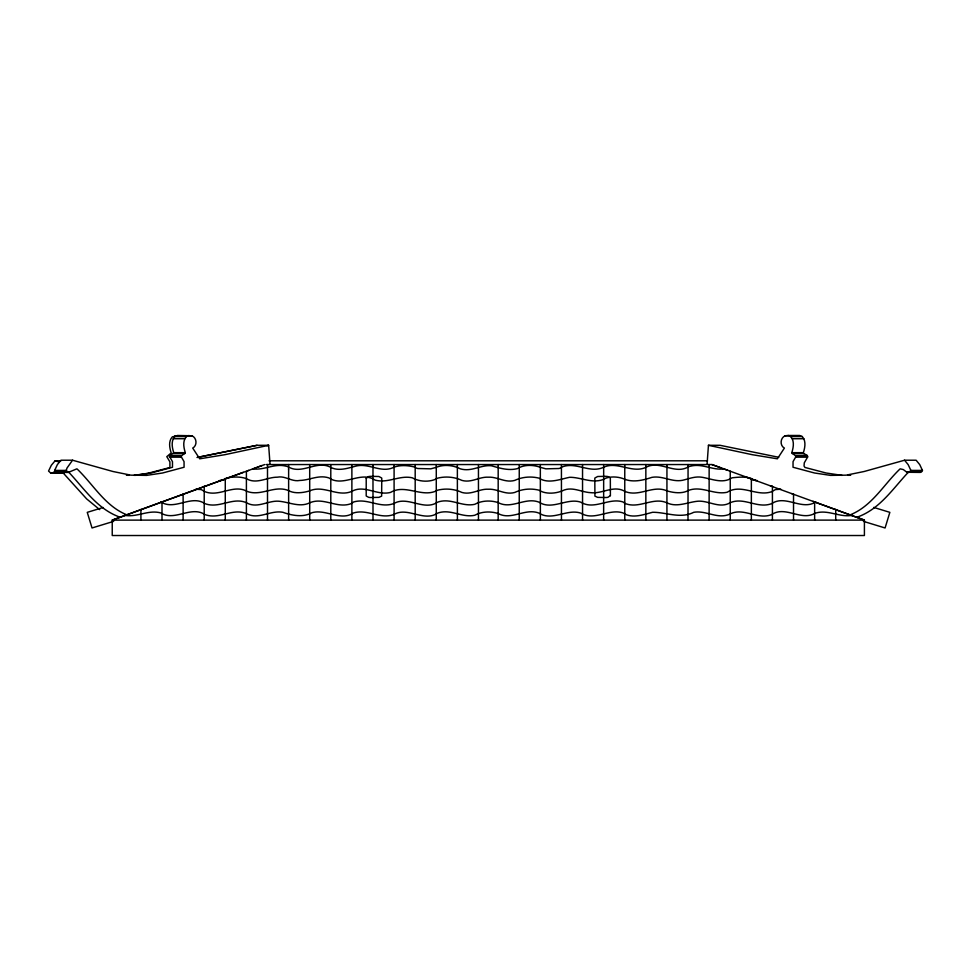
<?xml version="1.0" encoding="UTF-8"?>
<svg xmlns="http://www.w3.org/2000/svg" width="971" height="971" viewBox="0 0 971 971"><rect width="100%" height="100%" fill="white"/><g stroke="black" fill="none" stroke-linecap="round" stroke-linejoin="round"><path stroke-width="1.46" d="M707.094 464.017L708.442 445.301L720.021 445.301L778.706 457.28M849.212 515.237C871.642 506.777 883.343 484.954 899.826 469.127A1.602 1.129 -90 0 1 900.287 468.859L903.321 469.576L906.89 472.27L920.374 472.416L922.45 470.413L919.731 464.611L916.126 460.218L904.547 460.218L864.129 471.505L846.214 475.159L830.569 475.389L814.511 472.998L793.028 467.257L793.052 461.601L796.074 456.358L791.802 452.668C793.428 447.485 794.679 441.028 790.697 436.562L788.064 435.481L785.151 435.773C780.162 437.86 779.677 445.592 784.386 448.092L777.383 458.81L752.197 454.683L708.442 445.301M842.148 475.389L826.078 472.998L804.959 467.452L804.049 466.044L804.279 462.851L807.593 457.086L806.974 455.156L803.83 453.651L792.251 453.651M803.83 453.651L803.381 452.668C805.008 447.485 806.258 441.028 802.277 436.562L799.631 435.481L788.064 435.481M270.011 464.017L268.651 445.301L224.908 454.683L199.723 458.81L192.719 448.092C197.429 445.592 196.943 437.86 191.942 435.773L177.462 435.481L174.829 436.562C170.847 441.028 172.098 447.485 173.724 452.668L169.452 456.358L172.474 461.601L172.498 467.257L151.015 472.998L134.957 475.389M189.042 435.481L186.408 436.562C182.427 441.028 183.677 447.485 185.303 452.668L181.031 456.358L184.053 461.601L184.077 467.257L162.594 472.998L146.536 475.389L130.879 475.159L112.976 471.505L72.546 460.218L60.967 460.218L57.374 464.611L54.655 470.413L56.719 472.416L68.298 472.416L76.806 468.859A1.602 1.129 90 0 1 77.267 469.127C93.762 484.954 105.451 506.777 127.881 515.237M68.298 472.416L66.234 470.413L67.011 468.034L72.546 460.218M906.89 472.27L908.807 472.416L910.871 470.413L908.152 464.611L904.547 460.218M645.824 467.415C632.182 473.63 617.653 461.091 603.756 467.136M226.498 478.169L226.049 478.485A10.426 3.483 0 0 0 225.806 478.727L223.172 480.16L219.41 480.572M908.795 471.736C892.907 488.51 879.823 509.35 856.823 517.276M645.861 467.367C659.782 459.708 674.663 475.074 688.33 466.857A6.372 2.124 0 0 1 690.599 466.177C700.844 463.519 709.898 468.799 719.729 469.127A23.85 7.974 0 0 0 724.245 468.981M351.903 491.314C364.404 484.395 377.221 495.963 390.56 492.406C405.526 483.437 422.688 498.657 437.666 490.173C445.823 488.182 454.489 488.947 461.917 492.455C471.518 495.174 479.055 488.716 488.316 489.226C497.577 488.692 505.114 495.174 514.715 492.455C522.155 488.971 530.809 488.17 538.978 490.173C545.411 494.397 555.606 493.693 562.415 490.78C572.077 486.034 581.313 492.297 590.878 492.685C602.445 494.033 613.708 484.869 624.766 491.326M436.246 467.354L430.76 468.835L417.906 468.52A4.673 1.566 0 0 1 415.891 467.816L415.552 467.549M351.866 503.318L353.493 502.019C367.511 497.698 380.086 508.865 394.08 503.439M603.683 467.221C589.846 473.933 575.767 461.14 561.469 467.197M60.87 460.837L55.08 460.837L51.354 465.243L48.55 471.044L50.674 473.035L64.232 472.889L50.674 473.035M436.295 467.306C443.893 464.235 453.214 465.133 460.278 468.823C471.59 472.222 480.487 464.696 491.338 465.764C499.677 468.071 508.209 470.935 517.422 468.629C523.879 464.429 533.273 464.721 540.337 467.306M394.08 467.148C381.336 473.812 368.774 462.463 355.41 466.226C347.472 468.325 338.588 471.372 330.808 467.415M561.092 467.549L560.753 467.816A4.673 1.566 0 0 1 558.726 468.52L545.872 468.835L540.398 467.354M394.105 503.427C407.723 495.611 424.036 511.377 437.605 502.177C450.605 497.455 461.856 507.141 474.77 504.313C481.713 500.466 490.61 500.174 498.147 502.577M394.105 514.387C407.723 506.571 424.024 522.325 437.593 513.137C450.605 508.403 461.856 518.089 474.758 515.261C481.713 511.414 490.598 511.122 498.147 513.525M52.652 472.889L54.764 471.481M351.878 491.35C337.58 497.504 323.804 484.626 309.713 490.841C303.365 492.831 294.383 494.008 288.326 490.476C274.271 484.99 261.223 496.545 247.265 491.46C233.623 483.679 219.397 497.395 205.063 491.727L201.203 489.578L195.802 489.238M351.878 503.33C337.58 509.435 323.816 496.63 309.737 502.808C299.554 507.821 288.763 501.91 278.507 501.194C267.656 500.526 256.951 508.986 246.403 502.687C232.348 496.703 219.24 509.083 204.917 503.621C191.251 494.409 175.023 510.637 161.283 502.177A4.345 1.457 0 0 0 160.883 502.019M394.092 467.124C400.683 464.806 408.475 465.388 415.175 467.197M394.08 514.399C380.086 519.825 367.499 508.646 353.468 512.979C340.481 521.597 325.746 508.683 311.97 512.712C303.134 517.713 291.943 515.552 282.84 512.287C270.314 509.945 258.432 520.189 246.403 513.647C232.336 507.639 219.191 520.08 204.869 514.533C191.032 505.43 174.683 521.743 160.822 512.943C148.272 509.435 136.96 517.689 124.446 515.285M196.822 489.263L223.306 479.625M177.972 435.724L172.365 436.829C168.274 441.235 169.524 447.752 171.199 452.935L166.794 456.637L169.901 461.868L169.913 467.524L147.786 473.338L133.998 475.377M161.684 502.043L182.742 494.385M158.771 503.099L161.599 502.068M264.731 464.551L112.235 520.128L112.235 535.519L864.408 535.519L864.408 520.116L812.982 501.327M183.871 493.972L196.348 489.433M230.625 476.967L243.272 472.355M247.192 470.935L248.649 470.401M254.754 468.18L256.696 467.476M258.007 466.99L261.939 465.57M158.042 503.366L112.235 520.128L864.408 520.116L711.913 464.551L266.248 464.551M224.908 479.043L225.782 478.727M253.783 468.532L252.533 468.993A23.85 7.974 0 0 0 256.902 469.114C266.746 468.823 275.8 463.507 286.032 466.177A6.372 2.124 0 0 1 288.302 466.857C301.969 475.074 316.849 459.708 330.771 467.367M229.472 477.392L227.578 478.06M103.144 507.493L87.256 512.348L92.027 527.969L113.68 521.354M267.025 445.762L268.627 445.301L257.06 445.301L196.979 457.499M257.06 445.301L199.528 457.001M227.275 477.841C233.538 476.785 240.468 476.47 246.403 478.667C256.49 484.723 266.989 477.089 277.33 477.186C285.559 475.523 291.628 482.077 299.845 480.451C309.713 480.22 318.609 474.552 328.938 477.926C343.358 487.685 360.581 470.437 375.037 480.087C388.036 483.643 399.433 474.953 412.299 477.805C419.545 481.98 430.529 482.466 437.642 478.145C445.798 476.142 454.477 476.907 461.905 480.402C471.505 483.133 479.067 476.676 488.316 477.186C497.577 476.664 505.126 483.133 514.727 480.402C522.167 476.919 530.834 476.13 539.002 478.145C548.19 484.213 560.061 479.213 569.637 477.295C580.719 477.186 591.4 483.509 602.76 479.686C608.793 475.839 618.527 476.421 624.729 479.286C633.723 482.648 643.47 480.135 651.942 477.344C662.671 475.462 671.653 482.308 682.382 480.329C688.791 478.849 694.872 476.13 701.851 477.234C711.634 478.776 722.63 484.141 732 477.817C737.705 477.174 743.677 476.64 749.369 477.841M852.295 515.285C839.442 517.834 827.462 508.804 814.705 513.416C801.136 521.245 785.199 505.43 771.763 514.533C757.441 520.444 743.276 506.716 729.549 514.266C717.253 519.436 706.208 510.139 693.804 512.287C680.392 519.084 666.409 512.215 652.646 512.275C643.542 514.581 631.878 519.048 623.164 512.979C609.023 508.136 594.386 521.451 580.852 513.174C567.088 508.416 552.232 521.597 539.039 513.137C525.117 507.651 511.535 520.772 498.184 513.562M780.842 489.238L775.441 489.578L771.581 491.727C756.615 496.994 741.274 483.303 727.145 492.261C713.794 495.186 701.657 485.366 688.305 490.476C682.249 494.008 673.291 492.819 666.931 490.853C652.852 484.614 639.064 497.504 624.766 491.35M847.841 475.305L850.681 475.268M189.054 435.773L191.942 435.773M785.151 435.773L788.051 435.773M174.829 436.562L186.408 436.562M790.697 436.562L802.277 436.562M173.251 438.734L184.818 438.734M792.275 438.734L803.854 438.734M173.724 452.668L185.303 452.668M791.802 452.668L803.381 452.668M173.275 453.651L184.854 453.651M169.658 455.666L181.237 455.666M795.868 455.666L807.447 455.666M169.452 456.358L181.031 456.358M796.074 456.358L807.654 456.358M169.512 457.086L181.091 457.086M796.014 457.086L807.593 457.086M269.04 460.8L707.507 460.8M54.655 470.413L66.234 470.413M910.871 470.413L922.45 470.413M55.286 471.675L66.865 471.675M910.24 471.675L921.819 471.675M126.424 475.268L129.264 475.305M757.222 480.572L753.46 480.16L750.838 478.727A10.426 3.483 0 0 0 750.619 478.497L750.146 478.169M175.083 435.724L178.069 436.015M55.08 460.837L59.134 461.965M873.718 507.42L889.849 512.348L885.079 527.969L863.413 521.354M722.849 468.532L727.765 470.316M778.839 488.911L779.919 489.299M791.656 493.571L793.525 494.239M770.343 485.816L772.418 486.568M755.839 480.536L747.403 477.465M711.913 464.551L721.477 468.034M60.772 472.307L62.253 473.035M120.283 517.276C97.282 509.35 84.198 488.51 68.31 471.736M624.766 503.33C639.052 509.447 652.815 496.63 666.895 502.808C677.078 507.784 687.917 502.019 698.125 501.194C708.976 500.526 719.693 508.986 730.241 502.687C744.296 496.703 757.404 509.083 771.714 503.621C785.357 494.385 801.645 510.661 815.349 502.177A4.345 1.457 0 0 1 815.749 502.019M498.184 502.602C511.535 509.811 525.105 496.715 539.039 502.177C552.135 510.71 567.137 497.431 580.84 502.213C594.373 510.503 609.011 497.201 623.151 502.019L624.766 503.318M99.71 509.641L86.686 498.936L62.605 472.331M835.715 509.399L835.715 520.08M814.633 501.667L814.633 520.08M793.525 493.899L793.525 520.08M772.418 486.155L772.418 520.08M751.36 478.412L751.36 520.08M730.241 471.141L730.241 520.08M709.146 464.551L709.121 520.08M688.063 464.551L688.002 520.08M666.943 464.551L666.931 520.08M645.849 464.551L645.849 520.08M624.766 464.551L624.766 520.08M603.671 464.551L603.634 520.08M582.539 464.551L582.551 520.08M561.432 464.551L561.456 520.08M540.337 464.551L540.374 520.08M519.254 464.551L519.23 520.08M498.184 464.551L498.172 520.08M478.448 464.551L478.46 520.08M457.365 464.551L457.402 520.08M436.282 464.551L436.27 520.08M415.187 464.551L415.187 520.08M394.092 464.551L394.092 520.08M372.973 464.551L373.01 520.08M351.878 464.551L351.878 520.08M330.795 464.551L330.795 520.08M309.7 464.551L309.713 520.08M288.63 469.721L288.63 520.08M288.581 464.551L288.581 469.818M267.498 464.551L267.511 520.08M246.403 471.663L246.403 520.08M225.272 478.412L225.272 520.08M204.213 486.155L204.213 520.08M183.118 493.899L183.118 520.08M161.999 501.667L161.999 520.08M140.916 509.399L140.916 520.08M366.213 478.351L366.201 495.999L368.64 497.31A4.624 1.554 0 0 0 371.043 497.528L378.945 497.358L381.639 496.12L381.761 478.048L378.884 476.494L371.08 476.348A4.637 1.554 0 0 0 368.579 476.579L366.213 478.351M610.395 495.623L607.931 497.31A4.624 1.554 0 0 1 605.516 497.528L597.626 497.358L594.92 496.12L594.81 478.048L597.687 476.494L605.491 476.348A4.637 1.554 0 0 1 607.98 476.579L610.334 477.914L610.395 495.623"/></g></svg>
